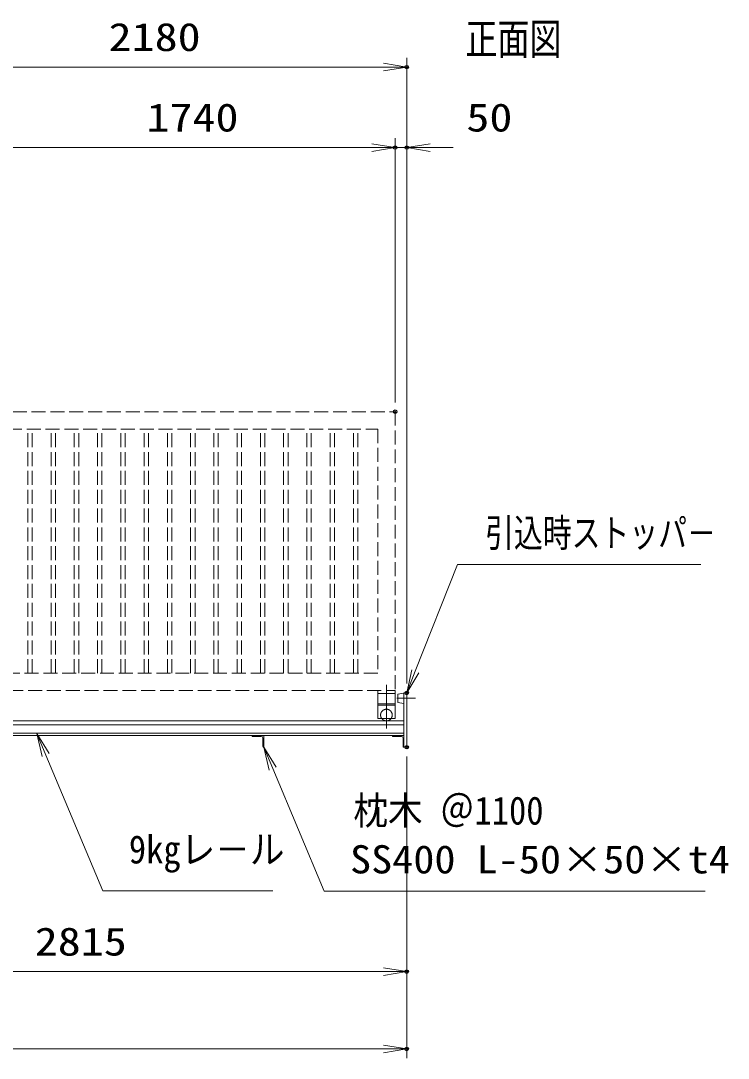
# Model space of a CAD drawing. Units: millimetres at full size. Extents: x -11880 to 11880, y -8400 to 8400.
# Drawn here: x 3819 to 6861, y 716 to 5180 of the extents above; entities that cross this region are included whole.
import ezdxf
from ezdxf.enums import TextEntityAlignment as Align

# ---------------------------------------------------------------- set-up
doc = ezdxf.new("R2010")
doc.units = ezdxf.units.MM
doc.header["$LTSCALE"] = 30
doc.header["$PDMODE"] = 32
doc.header["$PDSIZE"] = 15
for name, pattern in [('USER1', [10.7, 5, -2.5, 0.7, -2.5]), ('USER2', [2.7, 2, -0.7]), ('USER5', [160, 100, -20, 20, -20]), ('USER6', [200, 100, -20, 20, -20, 20, -20])]:
    doc.linetypes.add(name, pattern=pattern)
for name, color, linetype, lineweight in [('0-1_外形線', 7, 'Continuous', 18), ('0-2_01', 4, 'Continuous', 18), ('0-3_軸線', 6, 'USER1', 18), ('0-4_隠れ線', 4, 'USER2', 18), ('0-8_寸法線', 3, 'Continuous', 18), ('0-9_0', 7, 'Continuous', 18)]:
    doc.layers.add(name, color=color, linetype=linetype, lineweight=lineweight)
doc.layers.add('0-7_文字', color=254, linetype='Continuous')
doc.layers.add('0-A_DEFPOINTS', color=7, linetype='Continuous')
doc.styles.add('ＭＳ ゴシック', font='')
doc.styles.get('ＭＳ ゴシック').set_extended_font_data('MS Gothic')

# ---------------------------------------------------------------- blocks, each defined once
blk = doc.blocks.new('S169')
at = {"layer": '0-8_寸法線'}
for points in [[(15797078.2, -25821972.5), (15775154.2, -25821972.5), (15767773.5, -25804437), (15766609.7, -25801671.9)], [(15768234.3, -25804243), (15766609.7, -25801671.9), (15767312.7, -25804631)]]:
    blk.add_lwpolyline(points, dxfattribs=at)
at = {"layer": '0-8_寸法線', "color": 254, "style": 'ＭＳ ゴシック', "width": 0.9}
blk.add_text('9kgレ－ル', height=3637, dxfattribs=at).set_placement((15778502.2, -25819522), align=Align.BOTTOM_LEFT)
blk = doc.blocks.new('S170')
at = {"layer": '0-8_寸法線'}
for points in [[(15852822.8, -25821999.3), (15803682.8, -25821999.3), (15797057.3, -25806196.4), (15795897.4, -25803429.8)], [(15797518.4, -25806003.1), (15795897.4, -25803429.8), (15796596.2, -25806389.8)]]:
    blk.add_lwpolyline(points, dxfattribs=at)
at = {"layer": '0-8_寸法線', "color": 254, "style": 'ＭＳ ゴシック'}
for s, width, p in [('枕木 ＠1100', 0.9, (15807462.8, -25814508.7)), ('SS400 L-50×50×t4', 1.1, (15807030.8, -25820808.7))]:
    blk.add_text(s, height=3637, dxfattribs=dict(at, width=width)).set_placement(p, align=Align.BOTTOM_LEFT)
blk = doc.blocks.new('_OPEN')
at = {"layer": '0-9_0'}
blk.add_line((0, 0), (-30, 0), dxfattribs=at)
blk.add_lwpolyline([(-30, 5), (0, 0), (-30, -5)], dxfattribs=at)
blk = doc.blocks.new('S175')
at = {"layer": '0-8_寸法線'}
for points in [[(15852273.7, -25779864.2), (15820874.5, -25779864.2), (15815447.5, -25793633.7), (15814347.4, -25796424.8)], [(15814982.3, -25793450.4), (15814347.4, -25796424.8), (15815912.6, -25793817.1)]]:
    blk.add_lwpolyline(points, dxfattribs=at)
at = {"layer": '0-8_寸法線', "color": 254, "style": 'ＭＳ ゴシック', "width": 0.75}
blk.add_text('引込時ストッパ－', height=3637, dxfattribs=at).set_placement((15824452.9, -25778673.7), align=Align.BOTTOM_LEFT)

msp = doc.modelspace()

# ---------------------------------------------------------------- linework, layer by layer
at = {"layer": '0-1_外形線'}
for p, q in [((5466.46, 2054.09), (5466.46, 2287.59)), ((5466.46, 2287.59), (5478.46, 2287.59)), ((5478.46, 2054.09), (5478.46, 2287.59)), ((-2856.54, 2167.59), (5466.46, 2167.59)), ((-2736.54, 2150.09), (5466.46, 2150.09)), ((-2856.54, 2104.09), (5466.46, 2104.09)), ((-2736.54, 2114.39), (5466.46, 2114.39)), ((4813.46, 2104.09), (4863.46, 2104.09)), ((4813.46, 2103.09), (4813.46, 2104.09)), ((4852.96, 2100.09), (4816.46, 2100.09)), ((5419.46, 2100.09), (5455.96, 2100.09)), ((4859.46, 2057.09), (4859.46, 2093.59)), ((5462.46, 2093.59), (5462.46, 2057.09)), ((5466.46, 2054.09), (5478.46, 2054.09))]:
    msp.add_line(p, q, dxfattribs=at)
for points in [[(5466.46, 2287.09), (5439.46, 2282.09), (5439.46, 2247.09), (5466.46, 2242.09)], [(4863.46, 2104.09), (4863.46, 2054.09), (4862.46, 2054.09)], [(5466.46, 2104.09), (5416.46, 2104.09), (5416.46, 2103.09)], [(5465.46, 2054.09), (5466.46, 2054.09), (5466.46, 2104.09)]]:
    msp.add_lwpolyline(points, dxfattribs=at)
for centre, radius, start, end in [((4816.46, 2103.09), 3, 180, 270), ((4852.96, 2093.59), 6.5, 0, 90), ((5419.46, 2103.09), 3, 180, 270), ((5455.96, 2093.59), 6.5, 0, 90), ((4862.46, 2057.09), 3, 180, 270), ((5465.46, 2057.09), 3, 180, 270)]:
    msp.add_arc(centre, radius, start, end, dxfattribs=at)
at = {"layer": '0-2_01', "linetype": 'USER5'}
msp.add_line((5390.96, 2321.91), (5390.96, 2134.8), dxfattribs=at)
at = {"layer": '0-2_01', "linetype": 'USER6'}
for p, q in [((5353.46, 2297.59), (5353.46, 2177.59)), ((5428.46, 2285.59), (5353.46, 2285.59)), ((5428.46, 2240.59), (5353.46, 2240.59)), ((5428.46, 2234.59), (5353.46, 2234.59))]:
    msp.add_line(p, q, dxfattribs=at)
msp.add_lwpolyline([(5428.46, 2297.59), (5428.46, 2177.59), (5353.46, 2177.59)], dxfattribs=at)
for start, end in [(323.1301, 216.8699), (216.8699, 323.1301)]:
    msp.add_arc((5390.96, 2192.59), 25, start, end, dxfattribs=at)
at = {"layer": '0-3_軸線'}
msp.add_line((5436.03, 2264.59), (5516.46, 2264.59), dxfattribs=at)
at = {"layer": '0-4_隠れ線'}
for p, q in [((3298.46, 3497.59), (5428.46, 3497.59)), ((5428.46, 3497.59), (5428.46, 2297.59)), ((3848.96, 2372.59), (3848.96, 3422.6)), ((3867.96, 2372.59), (3867.96, 3422.6)), ((3948.96, 2372.59), (3948.96, 3422.6)), ((3967.96, 2372.59), (3967.96, 3422.6)), ((4048.96, 2372.59), (4048.96, 3422.6)), ((4067.96, 2372.59), (4067.96, 3422.6)), ((4148.96, 2372.59), (4148.96, 3422.6)), ((4167.96, 2372.59), (4167.96, 3422.6)), ((4248.96, 2372.59), (4248.96, 3422.6)), ((4267.96, 2372.59), (4267.96, 3422.6)), ((4348.96, 2372.59), (4348.96, 3422.6)), ((4367.96, 2372.59), (4367.96, 3422.6)), ((4448.96, 2372.59), (4448.96, 3422.6)), ((4467.96, 2372.59), (4467.96, 3422.6)), ((4548.96, 2372.59), (4548.96, 3422.6)), ((4567.96, 2372.59), (4567.96, 3422.6)), ((4648.96, 2372.59), (4648.96, 3422.6)), ((4667.96, 2372.59), (4667.96, 3422.6)), ((4748.96, 2372.59), (4748.96, 3422.6)), ((4767.96, 2372.59), (4767.96, 3422.6)), ((4848.96, 2372.59), (4848.96, 3422.6)), ((4867.96, 2372.59), (4867.96, 3422.6)), ((4948.96, 2372.59), (4948.96, 3422.6)), ((4967.96, 2372.59), (4967.96, 3422.6)), ((5048.96, 2372.59), (5048.96, 3422.6)), ((5067.96, 2372.59), (5067.96, 3422.6)), ((5148.96, 2372.59), (5148.96, 3422.6)), ((5167.96, 2372.59), (5167.96, 3422.6)), ((5248.96, 2372.59), (5248.96, 3422.6)), ((5267.96, 2372.59), (5267.96, 3422.6)), ((3688.46, 2297.59), (5428.46, 2297.59))]:
    msp.add_line(p, q, dxfattribs=at)
msp.add_lwpolyline([(5353.46, 2372.59), (3763.46, 2372.59), (3763.46, 3422.6), (5353.46, 3422.6)], close=True, dxfattribs=at)
at = {"layer": '0-8_寸法線'}
for p, q in [((5478.46, 2327.59), (5478.46, 5020.22)), ((3298.46, 4980.22), (5478.46, 4980.22)), ((5428.46, 3537.59), (5428.46, 4673.92)), ((5428.46, 3537.59), (5428.46, 4673.92)), ((5478.46, 2327.59), (5478.46, 4673.92)), ((3688.46, 4633.92), (5428.46, 4633.92)), ((5328.46, 4633.92), (5228.46, 4633.92)), ((5428.46, 4633.92), (5478.46, 4633.92)), ((5578.46, 4633.92), (5678.46, 4633.92)), ((5478.46, 2014.09), (5478.46, 1048.76)), ((5478.46, 2014.09), (5478.46, 716.05)), ((2663.46, 1088.76), (5478.46, 1088.76)), ((-2736.54, 756.05), (5478.46, 756.05))]:
    msp.add_line(p, q, dxfattribs=at)
at = {"layer": '0-A_DEFPOINTS'}
for p in [(5478.46, 4980.22), (5428.46, 4633.92), (5478.46, 4633.92), (5428.46, 3497.59), (5478.46, 2287.59), (5478.46, 2054.09), (5478.46, 1088.76), (5478.46, 756.05)]:
    msp.add_point(p, dxfattribs=at)

# ---------------------------------------------------------------- block references
at = {"layer": '0-8_寸法線'}
for name, p, xscale, yscale in [('_OPEN', (5478.46, 4980.22), 3.333333, 3.333333), ('_OPEN', (5428.46, 4633.92), 3.333333, 3.333333), ('_OPEN', (5428.46, 4633.92), 3.333333, 3.333333), ('S175', (-521666.45, 862168.42), 0.03333333, 0.03333333), ('S169', (-521666.45, 862168.42), 0.03333333, 0.03333333), ('S170', (-521666.45, 862168.42), 0.03333333, 0.03333333), ('_OPEN', (5478.46, 1088.76), 3.333333, 3.333333), ('_OPEN', (5478.46, 756.05), 3.333333, 3.333333)]:
    msp.add_blockref(name, p, dxfattribs=dict(at, xscale=xscale, yscale=yscale))
at = {"layer": '0-8_寸法線', "xscale": 3.333333, "yscale": 3.333333, "rotation": 180}
msp.add_blockref('_OPEN', (5478.46, 4633.92), dxfattribs=at)

# ---------------------------------------------------------------- texts
at = {"layer": '0-7_文字', "style": 'ＭＳ ゴシック', "width": 0.75}
msp.add_text('正面図', height=134.6, dxfattribs=at).set_placement((5730.82, 4993.58), align=Align.BOTTOM_LEFT)
at = {"layer": '0-8_寸法線', "color": 254, "style": 'ＭＳ ゴシック', "width": 1.2}
for s, p in [('2180', (4196.46, 5012.9)), ('1740', (4359.26, 4666.61)), ('50', (5734.76, 4666.61)), ('2815', (3878.96, 1121.44))]:
    msp.add_text(s, height=121.2, dxfattribs=at).set_placement(p, align=Align.BOTTOM_LEFT)

doc.saveas('drawing.dxf')
